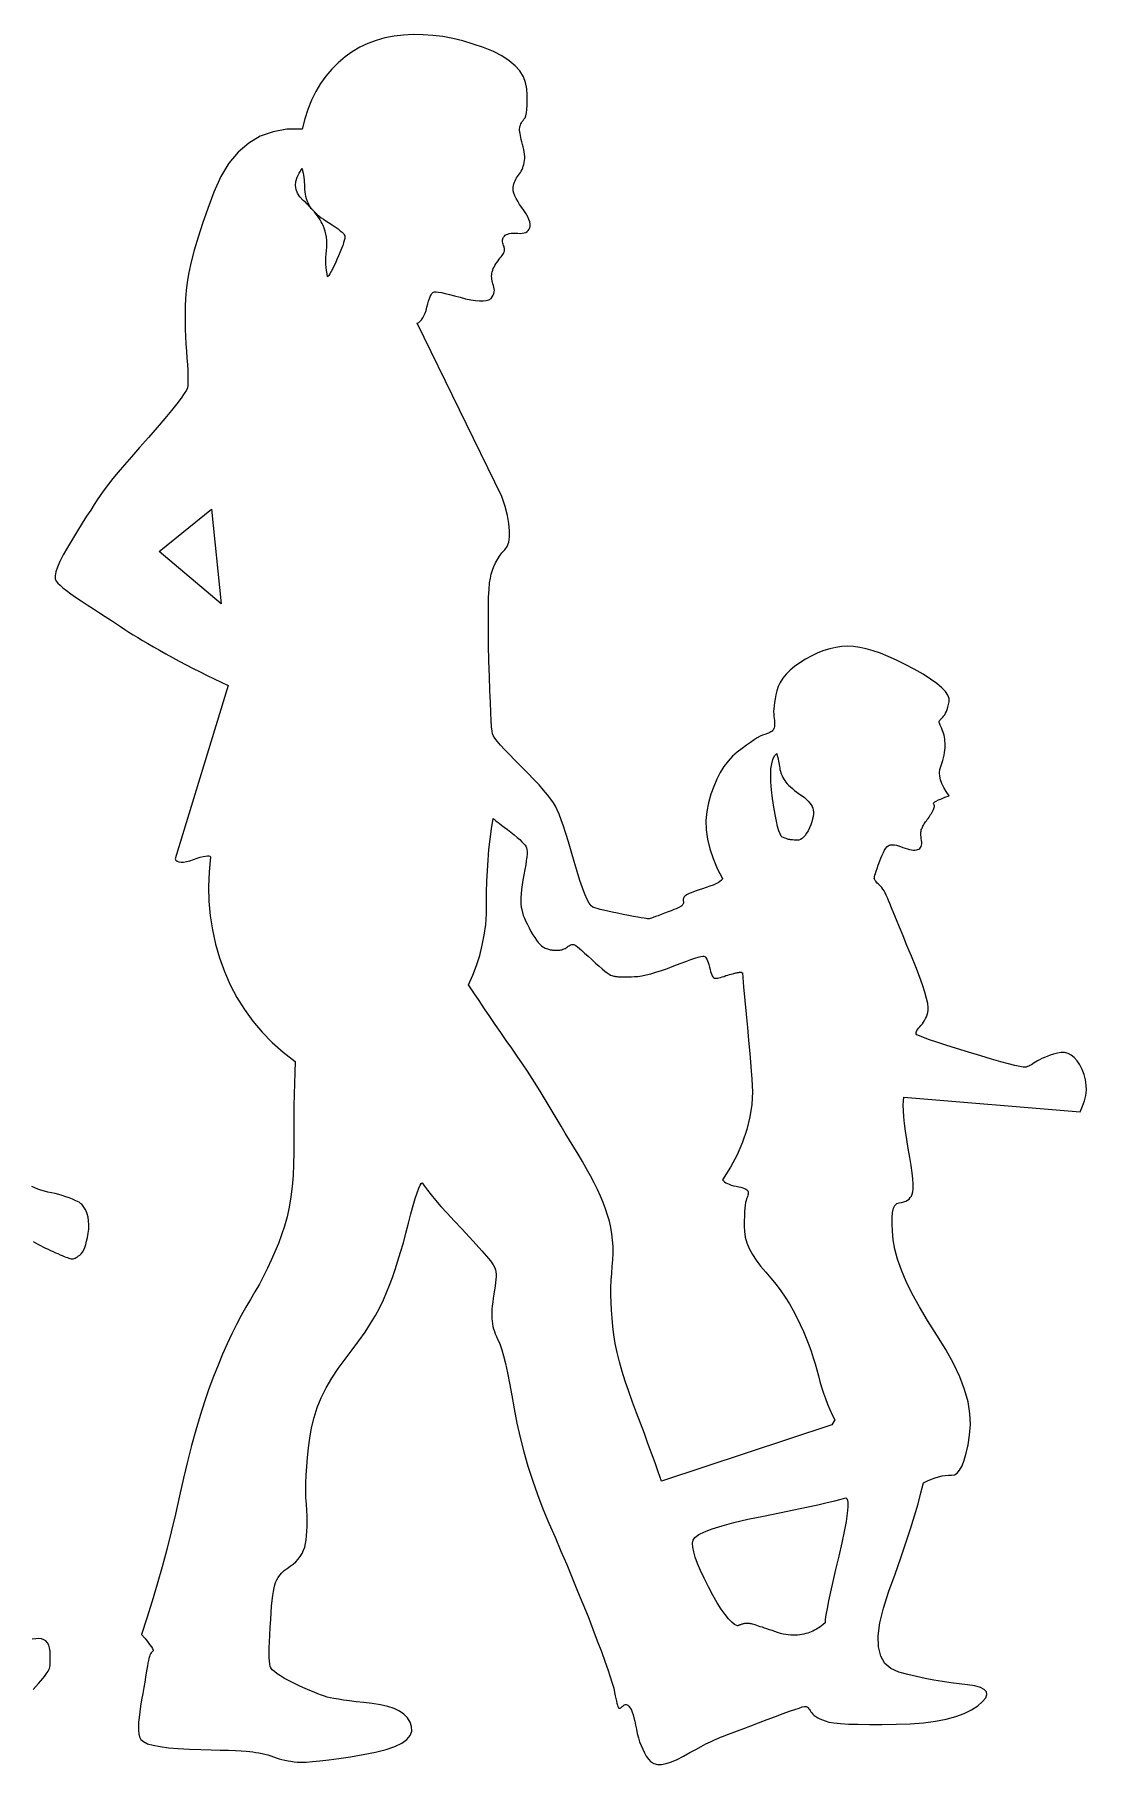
# Model space of a CAD drawing. Extents: x -1967 to 1912, y -945 to 732.
# Drawn here: x 917 to 1912, y -938 to 699 of the extents above; entities that cross this region are included whole.
import ezdxf

# ---------------------------------------------------------------- set-up
doc = ezdxf.new("R2010")
doc.units = 0
doc.header["$LTSCALE"] = 20
doc.layers.add('_____1', color=7, linetype='CONTINUOUS')

# ---------------------------------------------------------------- blocks, each defined once
blk = doc.blocks.new('____-1')
at = {"layer": '_____1', "color": 0, "flags": 128}
for points in [[(1744, -355.2), (1742.5, -346.6), (1741.3, -338.7), (1740.4, -331.5), (1739.7, -325.1), (1739.3, -319.3), (1739.2, -314.3), (1739.3, -310), (1739.8, -306.4), (1739.8, -306.4), (1906.5, -320.4), (1908.9, -315.2), (1910.7, -310.1), (1911.9, -305.1), (1912.5, -300), (1912.4, -295.1), (1911.7, -290.1), (1910.4, -285.2), (1908.5, -280.4), (1906.2, -275.9), (1903.7, -272.1), (1901, -269.1), (1898.1, -266.8), (1895.1, -265.3), (1891.9, -264.4), (1888.6, -264.3), (1885, -265), (1881.5, -265.9), (1878.3, -266.9), (1875.3, -268), (1872.7, -269), (1870.2, -270), (1868.1, -271.1), (1866.2, -272.1), (1864.6, -273.2), (1863.2, -274.2), (1861.8, -275.1), (1860.4, -275.9), (1859.1, -276.6), (1857.9, -277.1), (1856.7, -277.6), (1855.5, -278), (1854.4, -278.2), (1852.7, -278.1), (1849.5, -277.6), (1844.9, -276.6), (1838.9, -275), (1831.6, -273), (1822.8, -270.5), (1812.6, -267.5), (1801, -264), (1789.5, -260.5), (1779.5, -257.3), (1771, -254.6), (1764, -252.2), (1758.5, -250.2), (1754.6, -248.6), (1752.2, -247.4), (1751.3, -246.6), (1751.3, -246), (1751.4, -245.2), (1751.7, -244.4), (1752.2, -243.4), (1752.9, -242.3), (1753.8, -241.2), (1754.8, -239.9), (1756, -238.6), (1757.3, -237.1), (1758.4, -235.6), (1759.4, -234), (1760.3, -232.2), (1761.1, -230.4), (1761.8, -228.5), (1762.4, -226.5), (1762.8, -224.3), (1762.9, -221.7), (1762.4, -217.9), (1761.3, -213.1), (1759.6, -207.2), (1757.4, -200.3), (1754.5, -192.3), (1751, -183.3), (1746.9, -173.2), (1742.7, -163.1), (1739, -153.9), (1735.6, -145.8), (1732.7, -138.7), (1730.2, -132.6), (1728.2, -127.5), (1726.5, -123.4), (1725.3, -120.3), (1724.2, -117.8), (1723.2, -115.5), (1722.1, -113.3), (1721.1, -111.4), (1720, -109.7), (1718.9, -108.2), (1717.8, -106.9), (1716.6, -105.8), (1715.6, -104.8), (1714.6, -103.9), (1713.8, -103), (1713.2, -102.2), (1712.6, -101.5), (1712.2, -100.9), (1712, -100.3), (1711.8, -99.8), (1711.9, -99.1), (1712, -98), (1712.4, -96.6), (1712.9, -94.8), (1713.6, -92.6), (1714.5, -90), (1715.5, -87.1), (1716.7, -83.7), (1718, -80.4), (1719.2, -77.5), (1720.4, -74.9), (1721.6, -72.8), (1722.7, -71), (1723.8, -69.7), (1724.8, -68.7), (1725.8, -68.1), (1726.8, -67.8), (1728, -67.7), (1729.4, -67.7), (1731, -67.9), (1732.7, -68.2), (1734.6, -68.7), (1736.6, -69.3), (1738.9, -70.2), (1741.1, -71), (1743.2, -71.6), (1745.1, -72.1), (1747, -72.5), (1748.6, -72.7), (1750.2, -72.7), (1751.6, -72.6), (1752.8, -72.3), (1753.9, -71.8), (1754.9, -71.2), (1755.6, -70.4), (1756.1, -69.4), (1756.5, -68.2), (1756.7, -66.8), (1756.7, -65.3), (1756.5, -63.6), (1756.2, -61.8), (1756.1, -60.1), (1756, -58.6), (1755.9, -57.2), (1756, -55.9), (1756.1, -54.7), (1756.3, -53.7), (1756.6, -52.7), (1757, -51.9), (1757.4, -50.9), (1757.9, -50), (1758.4, -49), (1759, -48), (1759.7, -47), (1760.4, -46), (1761.2, -44.9), (1762, -43.8), (1762.8, -42.7), (1763.6, -41.6), (1764.4, -40.4), (1765.1, -39.2), (1765.8, -38), (1766.5, -36.8), (1767.2, -35.6), (1767.8, -34.4), (1768.2, -33.3), (1768.5, -32.4), (1768.7, -31.5), (1768.7, -30.7), (1768.6, -30), (1768.3, -29.5), (1767.8, -29), (1767.6, -28.5), (1768, -27.9), (1769, -27.2), (1770.5, -26.3), (1772.7, -25.2), (1775.4, -24.1), (1778.7, -22.8), (1782.6, -21.3), (1782.6, -21.3), (1779.8, -17.3), (1777.6, -13.4), (1775.8, -9.7), (1774.6, -6.1), (1773.9, -2.7), (1773.6, 0.5), (1773.9, 3.6), (1774.7, 6.5), (1775.7, 9.3), (1776.6, 12), (1777.3, 14.6), (1777.9, 17.1), (1778.3, 19.5), (1778.6, 21.9), (1778.8, 24.1), (1778.9, 26.2), (1778.9, 28.3), (1778.7, 30.3), (1778.5, 32.3), (1778.2, 34.2), (1777.8, 36), (1777.3, 37.8), (1776.7, 39.5), (1776, 41.2), (1775.3, 42.8), (1774.7, 44.2), (1774.2, 45.4), (1773.8, 46.4), (1773.5, 47.3), (1773.3, 48), (1773.2, 48.5), (1773.2, 48.9), (1773.3, 49.2), (1773.5, 49.5), (1773.8, 50), (1774.2, 50.5), (1774.7, 51.1), (1775.3, 51.7), (1776, 52.4), (1776.8, 53.2), (1777.7, 54.2), (1778.5, 55.4), (1779.3, 56.8), (1780, 58.5), (1780.7, 60.4), (1781.4, 62.6), (1782.1, 65), (1782.7, 67.7), (1782.7, 70.6), (1781.5, 73.8), (1779.2, 77.2), (1775.7, 80.9), (1771, 84.9), (1765.1, 89.1), (1758, 93.6), (1749.7, 98.4), (1741.1, 103), (1732.9, 107.1), (1725.1, 110.6), (1717.7, 113.5), (1710.7, 115.9), (1704.1, 117.8), (1698, 119.1), (1692.2, 119.8), (1686.7, 120.1), (1681.1, 119.8), (1675.5, 119), (1669.8, 117.8), (1664.1, 116.1), (1658.4, 113.9), (1652.6, 111.2), (1646.8, 108), (1641.3, 104.6), (1636.4, 101), (1632.1, 97.4), (1628.4, 93.7), (1625.3, 89.9), (1622.8, 86), (1620.9, 82.1), (1619.6, 78.1), (1618.7, 74.1), (1618, 70.5), (1617.4, 67), (1617, 63.8), (1616.7, 60.9), (1616.6, 58.3), (1616.7, 55.8), (1616.9, 53.7), (1617.1, 51.7), (1617.3, 49.9), (1617.4, 48.2), (1617.5, 46.7), (1617.4, 45.4), (1617.3, 44.2), (1617.1, 43.1), (1616.9, 42.2), (1616.5, 41.4), (1615.9, 40.7), (1615.1, 39.9), (1614.1, 39.2), (1612.9, 38.6), (1611.6, 37.9), (1610, 37.4), (1608.3, 36.8), (1606.2, 36.1), (1603.9, 35), (1601.1, 33.4), (1598.1, 31.5), (1594.6, 29.2), (1590.8, 26.5), (1586.7, 23.4), (1582.2, 19.9), (1577.7, 16), (1573.5, 11.4), (1569.6, 6.3), (1566, 0.6), (1562.8, -5.7), (1559.9, -12.5), (1557.3, -19.9), (1555, -27.9), (1553.3, -36.3), (1552.6, -44.8), (1552.9, -53.5), (1554.1, -62.4), (1556.2, -71.4), (1559.3, -80.6), (1563.3, -90), (1568.3, -99.6), (1568.3, -99.6), (1567.9, -100.6), (1567.1, -101.6), (1565.8, -102.6), (1564, -103.7), (1561.9, -104.7), (1559.3, -105.9), (1556.3, -107), (1552.8, -108.2), (1549.3, -109.3), (1546.1, -110.4), (1543.3, -111.4), (1540.8, -112.3), (1538.6, -113.2), (1536.8, -113.9), (1535.4, -114.6), (1534.3, -115.2), (1533.4, -115.8), (1532.6, -116.4), (1532, -117), (1531.6, -117.7), (1531.2, -118.4), (1531.1, -119.1), (1531, -119.9), (1531.1, -120.6), (1531.2, -121.4), (1531.3, -122.2), (1531.2, -122.8), (1531.1, -123.5), (1530.8, -124.1), (1530.5, -124.6), (1530.1, -125.1), (1529.6, -125.6), (1528.8, -126.1), (1527.7, -126.7), (1526.3, -127.4), (1524.4, -128.2), (1522.2, -129.1), (1519.7, -130.1), (1516.8, -131.3), (1513.5, -132.5), (1510.2, -133.7), (1507.3, -134.8), (1504.8, -135.7), (1502.7, -136.4), (1501, -137), (1499.7, -137.4), (1498.7, -137.7), (1498.1, -137.8), (1497.4, -137.8), (1496.1, -137.6), (1494, -137.3), (1491.4, -136.8), (1488.1, -136.2), (1484.1, -135.5), (1479.4, -134.6), (1474.2, -133.6), (1468.8, -132.5), (1464, -131.5), (1459.6, -130.5), (1455.8, -129.6), (1452.5, -128.8), (1449.7, -128), (1447.4, -127.3), (1445.6, -126.6), (1443.9, -125.4), (1442.2, -123), (1440.2, -119.4), (1438.1, -114.6), (1435.8, -108.6), (1433.4, -101.4), (1430.7, -93), (1428, -83.5), (1425.2, -73.8), (1422.6, -65), (1420.1, -57.1), (1417.8, -50.1), (1415.7, -44), (1413.7, -38.8), (1411.9, -34.5), (1410.2, -31.1), (1408.3, -28), (1405.8, -24.4), (1402.7, -20.4), (1399, -16), (1394.7, -11.1), (1389.7, -5.8), (1384.2, -0.1), (1378, 6.1), (1371.9, 12.2), (1366.6, 17.6), (1362, 22.5), (1358.2, 26.7), (1355.1, 30.3), (1352.8, 33.3), (1351.3, 35.7), (1350.5, 37.4), (1350.2, 39.8), (1349.8, 43.9), (1349.4, 49.8), (1349, 57.5), (1348.6, 67), (1348.2, 78.3), (1347.7, 91.4), (1347.3, 106.3), (1347, 121.3), (1346.8, 134.8), (1346.7, 146.9), (1346.8, 157.4), (1347, 166.5), (1347.4, 174), (1347.9, 180.1), (1348.6, 184.7), (1349.5, 188.5), (1350.6, 192.2), (1351.9, 195.7), (1353.5, 199.1), (1355.3, 202.3), (1357.4, 205.4), (1359.6, 208.4), (1362.2, 211.3), (1364.4, 214.5), (1366, 218.7), (1366.7, 223.7), (1366.8, 229.5), (1366.1, 236.3), (1364.7, 244), (1362.5, 252.5), (1359.6, 261.9), (1359.6, 261.9), (1279.5, 425.9), (1280.9, 426.6), (1282.3, 427.7), (1283.5, 429.1), (1284.7, 430.8), (1285.8, 432.9), (1286.8, 435.3), (1287.8, 438), (1288.6, 441.1), (1289.4, 444.2), (1290.2, 446.8), (1291, 449.2), (1291.8, 451.1), (1292.5, 452.7), (1293.3, 454), (1294.1, 454.8), (1294.8, 455.3), (1295.8, 455.5), (1297.5, 455.5), (1299.7, 455.3), (1302.5, 454.8), (1306, 454), (1310, 453.1), (1314.7, 451.8), (1319.9, 450.4), (1325.2, 449), (1330.1, 448), (1334.4, 447.3), (1338.4, 447), (1341.8, 447), (1344.8, 447.4), (1347.3, 448.1), (1349.4, 449.2), (1349.4, 449.2), (1350.4, 450.7), (1351.2, 452.3), (1351.8, 453.9), (1352.2, 455.4), (1352.4, 456.9), (1352.3, 458.5), (1352, 460), (1351.5, 461.5), (1351, 463), (1350.6, 464.5), (1350.2, 466), (1350, 467.5), (1349.9, 468.9), (1349.8, 470.4), (1349.9, 471.8), (1350.1, 473.2), (1350.4, 474.6), (1350.9, 476.1), (1351.4, 477.5), (1352.1, 478.9), (1352.8, 480.4), (1353.7, 481.9), (1354.7, 483.3), (1355.9, 484.8), (1357, 486.3), (1358, 487.6), (1358.9, 488.8), (1359.7, 490), (1360.4, 491), (1360.9, 491.9), (1361.4, 492.7), (1361.7, 493.4), (1361.9, 494.1), (1362, 494.9), (1362.1, 495.7), (1362, 496.5), (1361.8, 497.5), (1361.6, 498.4), (1361.2, 499.4), (1360.8, 500.5), (1360.4, 501.6), (1360.1, 502.7), (1360, 503.7), (1360.1, 504.7), (1360.3, 505.6), (1360.6, 506.5), (1361.2, 507.4), (1361.9, 508.3), (1362.7, 509), (1363.8, 509.7), (1365.1, 510.2), (1366.5, 510.6), (1368.2, 510.9), (1370.1, 511), (1372.2, 511), (1374.5, 510.9), (1376.7, 510.8), (1378.8, 510.9), (1380.6, 511.3), (1382.1, 511.8), (1383.4, 512.6), (1384.5, 513.6), (1385.4, 514.8), (1386, 516.2), (1386.3, 517.8), (1386.3, 519.7), (1385.9, 521.7), (1385.1, 524), (1384, 526.5), (1382.5, 529.2), (1380.7, 532.1), (1378.5, 535.2), (1376.3, 538.3), (1374.5, 541.3), (1372.9, 544), (1371.7, 546.5), (1370.8, 548.9), (1370.3, 551), (1370.1, 552.9), (1370.2, 554.7), (1370.5, 556.3), (1370.9, 557.8), (1371.5, 559.3), (1372, 560.7), (1372.7, 562.1), (1373.5, 563.4), (1374.4, 564.7), (1375.3, 565.9), (1376.3, 567.1), (1377.2, 568.4), (1377.9, 569.8), (1378.7, 571.3), (1379.3, 572.8), (1379.8, 574.4), (1380.3, 576.1), (1380.7, 577.9), (1381, 579.8), (1381.1, 581.7), (1381.1, 583.7), (1381, 585.8), (1380.7, 588), (1380.3, 590.3), (1379.8, 592.6), (1379.1, 595), (1378.4, 597.4), (1377.9, 599.6), (1377.4, 601.7), (1377, 603.6), (1376.7, 605.3), (1376.4, 606.9), (1376.3, 608.4), (1376.3, 609.7), (1376.4, 610.9), (1376.6, 612.1), (1377, 613.2), (1377.4, 614.4), (1378, 615.5), (1378.7, 616.6), (1379.5, 617.7), (1380.4, 618.8), (1381.4, 620.2), (1382.1, 622.2), (1382.7, 624.9), (1383.1, 628.2), (1383.3, 632.1), (1383.4, 636.6), (1383.3, 641.8), (1383, 647.5), (1382, 653.5), (1379.9, 659.1), (1376.6, 664.5), (1372.1, 669.5), (1366.4, 674.2), (1359.5, 678.7), (1351.5, 682.8), (1342.2, 686.6), (1332.4, 690), (1322.7, 692.9), (1313.1, 695.2), (1303.6, 697), (1294.2, 698.2), (1284.9, 698.8), (1275.6, 698.9), (1266.4, 698.5), (1257.5, 697.5), (1248.9, 695.8), (1240.7, 693.5), (1232.8, 690.5), (1225.2, 687), (1218, 682.7), (1211.2, 677.9), (1204.7, 672.3), (1198.6, 666.3), (1193.1, 659.7), (1188, 652.6), (1183.5, 645), (1179.5, 636.8), (1176, 628.2), (1173, 619.1), (1170.5, 609.4), (1170.5, 609.4), (1156.2, 609.3), (1143, 607), (1131, 602.7), (1120, 596.3), (1110.1, 587.8), (1101.3, 577.2), (1093.7, 564.6), (1087.1, 549.8), (1081.4, 534.5), (1076.4, 520.3), (1072.1, 507.1), (1068.5, 495), (1065.5, 483.9), (1063.3, 473.8), (1061.7, 464.8), (1060.8, 456.8), (1060.3, 449.3), (1060, 442), (1059.8, 434.7), (1059.8, 427.5), (1059.9, 420.3), (1060.1, 413.2), (1060.5, 406.2), (1061, 399.3), (1061.6, 392.7), (1062, 386.7), (1062.3, 381.5), (1062.5, 376.8), (1062.5, 372.8), (1062.5, 369.5), (1062.3, 366.8), (1062, 364.8), (1061.1, 362.5), (1059.1, 359.3), (1056.1, 355), (1052, 349.6), (1046.9, 343.2), (1040.7, 335.8), (1033.4, 327.3), (1025.1, 317.8), (1016.7, 308.2), (1009.1, 299.5), (1002.4, 291.7), (996.5, 284.8), (991.5, 278.8), (987.4, 273.6), (984.1, 269.4), (981.6, 266), (979.4, 262.8), (976.8, 258.8), (973.9, 254.3), (970.5, 249), (966.7, 243.1), (962.6, 236.6), (958.1, 229.3), (953.2, 221.5), (948.5, 213.7), (944.6, 206.7), (941.4, 200.5), (939.1, 195.1), (937.6, 190.6), (936.9, 186.9), (936.9, 183.9), (937.8, 181.8), (939.3, 180), (941.5, 177.9), (944.3, 175.5), (947.7, 172.8), (951.6, 169.9), (956.2, 166.6), (961.4, 163.1), (967.2, 159.3), (973.2, 155.5), (978.9, 151.8), (984.2, 148.3), (989.3, 145), (994.1, 141.9), (998.6, 138.9), (1002.8, 136.1), (1006.7, 133.6), (1010.7, 131), (1015, 128.3), (1019.6, 125.5), (1024.6, 122.6), (1029.9, 119.5), (1035.5, 116.3), (1041.5, 112.9), (1047.8, 109.4), (1054.3, 105.9), (1060.8, 102.5), (1067.4, 99.1), (1074, 95.8), (1080.6, 92.5), (1087.2, 89.3), (1093.9, 86.1), (1100.6, 83), (1100.6, 83), (1050.3, -81), (1051.2, -82.3), (1052.4, -83.3), (1054, -83.9), (1056, -84.2), (1058.4, -84.1), (1061.1, -83.6), (1064.2, -82.8), (1067.7, -81.7), (1071.1, -80.5), (1074.2, -79.5), (1076.8, -78.8), (1079, -78.4), (1080.9, -78.2), (1082.3, -78.2), (1083.3, -78.5), (1083.9, -79.1), (1083.9, -79.1), (1082.5, -93.3), (1082, -107.4), (1082.4, -121.2), (1083.6, -134.9), (1085.7, -148.3), (1088.6, -161.6), (1092.4, -174.7), (1097, -187.6), (1102.5, -200.1), (1108.8, -212.1), (1115.9, -223.6), (1123.9, -234.5), (1132.7, -244.9), (1142.3, -254.7), (1152.7, -264.1), (1164, -272.9), (1164, -272.9), (1163.6, -283.1), (1163.3, -293.4), (1163, -303.9), (1162.8, -314.6), (1162.7, -325.4), (1162.6, -336.4), (1162.6, -347.5), (1162.6, -358.8), (1162.5, -370), (1162, -380.7), (1161.2, -391.1), (1159.9, -401), (1158.3, -410.6), (1156.3, -419.7), (1153.9, -428.5), (1151.1, -436.8), (1148.1, -444.9), (1144.8, -452.8), (1141.4, -460.7), (1137.8, -468.4), (1134, -475.9), (1130.1, -483.4), (1125.9, -490.7), (1121.6, -497.9), (1117.2, -505.3), (1112.8, -513.2), (1108.4, -521.6), (1104, -530.5), (1099.7, -539.9), (1095.3, -549.7), (1091, -560.1), (1086.7, -571), (1082.4, -582.5), (1078.2, -594.7), (1074.1, -607.7), (1070, -621.5), (1066, -636), (1062.1, -651.2), (1058.2, -667.2), (1054.5, -683.9), (1050.6, -701), (1046.6, -717.8), (1042.4, -734.5), (1038, -751), (1033.4, -767.3), (1028.7, -783.4), (1023.7, -799.4), (1018.6, -815.1), (1018.6, -815.1), (1021.7, -818.6), (1024.3, -821.7), (1026.3, -824.4), (1027.9, -826.6), (1028.9, -828.4), (1029.5, -829.7), (1029.5, -830.6), (1029.1, -831.2), (1028.4, -831.6), (1027.7, -832.3), (1027.1, -833.2), (1026.5, -834.4), (1026, -835.9), (1025.5, -837.7), (1025.1, -839.7), (1024.7, -842), (1024.3, -844.7), (1023.7, -847.8), (1023.1, -851.4), (1022.4, -855.5), (1021.6, -860.1), (1020.7, -865.2), (1019.8, -870.7), (1018.7, -876.7), (1017.7, -882.7), (1016.9, -888.3), (1016.3, -893.4), (1015.9, -898), (1015.8, -902.2), (1015.8, -905.9), (1016.1, -909.1), (1016.6, -911.9), (1017.8, -914.3), (1020.4, -916.4), (1024.3, -918.3), (1029.6, -919.8), (1036.2, -921.1), (1044.1, -922.2), (1053.4, -922.9), (1064, -923.4), (1074.7, -923.7), (1084.5, -924), (1093.1, -924.3), (1100.8, -924.6), (1107.4, -924.9), (1113, -925.2), (1117.5, -925.5), (1121, -925.7), (1124, -926), (1126.9, -926.5), (1129.7, -926.9), (1132.6, -927.5), (1135.4, -928.2), (1138.1, -928.9), (1140.8, -929.8), (1143.4, -930.7), (1146.1, -931.7), (1148.8, -932.5), (1151.5, -933.3), (1154.3, -933.9), (1157.2, -934.5), (1160, -935), (1163, -935.4), (1165.9, -935.8), (1169.5, -935.9), (1174.3, -935.8), (1180.3, -935.3), (1187.4, -934.6), (1195.8, -933.5), (1205.4, -932.2), (1216.2, -930.6), (1228.2, -928.7), (1239.9, -926.4), (1249.9, -923.9), (1258.2, -921.1), (1264.8, -917.9), (1269.7, -914.4), (1272.9, -910.6), (1274.4, -906.5), (1274.1, -902.1), (1272.6, -897.8), (1270.2, -893.9), (1266.8, -890.5), (1262.6, -887.5), (1257.5, -885), (1251.5, -883), (1244.6, -881.4), (1236.8, -880.3), (1229, -879.5), (1221.8, -878.7), (1215.4, -877.9), (1209.8, -877.1), (1204.8, -876.3), (1200.6, -875.6), (1197.1, -874.9), (1194.3, -874.2), (1191.8, -873.5), (1188.8, -872.4), (1185.5, -871.2), (1181.8, -869.7), (1177.7, -868), (1173.3, -866), (1168.5, -863.8), (1163.3, -861.3), (1158.3, -858.8), (1153.9, -856.5), (1150.1, -854.2), (1146.9, -852.1), (1144.3, -850.1), (1142.3, -848.3), (1141, -846.5), (1140.3, -844.9), (1139.9, -843), (1139.6, -840.3), (1139.5, -836.9), (1139.4, -832.6), (1139.5, -827.7), (1139.7, -822), (1139.9, -815.5), (1140.3, -808.2), (1140.8, -800.9), (1141.2, -794.3), (1141.7, -788.3), (1142.2, -782.9), (1142.8, -778.2), (1143.4, -774.2), (1144, -770.8), (1144.6, -768.1), (1145.4, -765.7), (1146.5, -763.3), (1147.8, -761), (1149.5, -758.8), (1151.5, -756.6), (1153.7, -754.5), (1156.3, -752.4), (1159.1, -750.4), (1162, -748.4), (1164.5, -746.1), (1166.8, -743.7), (1168.8, -741.1), (1170.5, -738.3), (1171.9, -735.3), (1173, -732.2), (1173.8, -728.9), (1174.3, -725.3), (1174.8, -721.5), (1175.1, -717.3), (1175.3, -712.8), (1175.3, -708), (1175.2, -702.9), (1174.9, -697.4), (1174.6, -691.6), (1174.2, -685.5), (1174.1, -678.9), (1174.2, -671.7), (1174.4, -664.2), (1175, -656.1), (1175.7, -647.6), (1176.6, -638.5), (1177.8, -629.1), (1179.4, -619.4), (1181.8, -609.8), (1184.9, -600.3), (1188.7, -590.9), (1193.2, -581.7), (1198.5, -572.5), (1204.5, -563.4), (1211.2, -554.4), (1218, -545.6), (1224.3, -537.1), (1230.1, -528.8), (1235.2, -520.8), (1239.9, -513.1), (1244, -505.6), (1247.5, -498.4), (1250.5, -491.5), (1253.3, -484.5), (1255.9, -477.2), (1258.6, -469.5), (1261.2, -461.5), (1263.7, -453.1), (1266.3, -444.3), (1268.7, -435.3), (1271.2, -425.8), (1273.5, -416.8), (1275.7, -409), (1277.6, -402.4), (1279.3, -397), (1280.8, -392.8), (1282.1, -389.8), (1283.3, -388.1), (1284.2, -387.5), (1284.2, -387.5), (1286.2, -390.7), (1289, -394.5), (1292.5, -399), (1296.8, -404.1), (1301.9, -409.9), (1307.7, -416.4), (1314.3, -423.5), (1321.6, -431.2), (1328.8, -438.9), (1335.2, -445.8), (1340.6, -451.8), (1345, -457.1), (1348.6, -461.5), (1351.2, -465.2), (1352.9, -468), (1353.6, -470), (1353.9, -471.8), (1354, -473.9), (1354, -476.3), (1353.8, -479), (1353.6, -482), (1353.2, -485.3), (1352.6, -488.9), (1352, -492.8), (1351.3, -496.7), (1350.8, -500.4), (1350.4, -504), (1350.1, -507.3), (1350, -510.4), (1350, -513.3), (1350.1, -516), (1350.3, -518.5), (1350.6, -521), (1351.1, -523.4), (1351.7, -525.8), (1352.4, -528.2), (1353.3, -530.6), (1354.3, -533), (1355.4, -535.4), (1356.6, -537.8), (1358, -541), (1359.5, -545.5), (1361.1, -551.3), (1362.9, -558.6), (1364.8, -567.3), (1366.8, -577.3), (1368.9, -588.8), (1371.2, -601.6), (1373.8, -615.1), (1376.8, -628.6), (1380.2, -642.1), (1384.1, -655.6), (1388.4, -669.1), (1393.2, -682.6), (1398.4, -696.1), (1404, -709.5), (1409.8, -722.9), (1415.4, -736), (1420.9, -748.9), (1426.1, -761.5), (1431.2, -773.9), (1436.2, -786.1), (1441, -798.1), (1445.6, -809.8), (1449.8, -820.9), (1453.6, -831), (1456.9, -840.1), (1459.8, -848.1), (1462.1, -855), (1463.9, -861), (1465.3, -865.9), (1466.2, -869.8), (1466.8, -872.9), (1467.4, -875.7), (1467.9, -878.1), (1468.4, -880.1), (1468.8, -881.8), (1469.2, -883), (1469.6, -883.9), (1469.9, -884.4), (1470.2, -884.7), (1470.6, -884.8), (1471.1, -884.7), (1471.5, -884.6), (1472.1, -884.3), (1472.7, -883.8), (1473.4, -883.2), (1474.1, -882.5), (1474.9, -881.9), (1475.6, -881.4), (1476.4, -881.2), (1477.2, -881.3), (1478, -881.5), (1478.8, -882), (1479.6, -882.7), (1480.4, -883.7), (1481.3, -884.9), (1482.1, -886.6), (1482.9, -888.6), (1483.7, -891), (1484.5, -893.9), (1485.3, -897.1), (1486, -900.7), (1486.8, -904.7), (1487.6, -908.8), (1488.7, -912.8), (1489.8, -916.5), (1491.2, -920.1), (1492.7, -923.6), (1494.3, -926.9), (1496.1, -930), (1498.1, -932.9), (1500.4, -935.4), (1503.3, -937), (1506.7, -937.9), (1510.6, -937.9), (1515, -937.2), (1519.9, -935.6), (1525.4, -933.3), (1531.4, -930.2), (1537.4, -926.8), (1542.9, -923.7), (1548, -921), (1552.6, -918.6), (1556.8, -916.5), (1560.5, -914.7), (1563.7, -913.3), (1566.4, -912.2), (1569.3, -911.1), (1572.9, -909.7), (1577.3, -908), (1582.4, -906.1), (1588.3, -903.9), (1594.9, -901.3), (1602.3, -898.5), (1610.5, -895.5), (1618.5, -892.5), (1625.5, -889.9), (1631.5, -887.7), (1636.5, -885.9), (1640.6, -884.6), (1643.6, -883.6), (1645.7, -883.1), (1646.8, -883), (1647.4, -883.2), (1648, -883.5), (1648.6, -883.9), (1649.2, -884.5), (1649.8, -885.2), (1650.5, -886), (1651.1, -887), (1651.8, -888.1), (1652.6, -889.2), (1653.6, -890.4), (1654.9, -891.5), (1656.5, -892.6), (1658.3, -893.7), (1660.4, -894.7), (1662.8, -895.8), (1665.4, -896.8), (1668.8, -897.8), (1673.7, -898.6), (1679.9, -899.2), (1687.6, -899.7), (1696.7, -900), (1707.2, -900.1), (1719.1, -900.1), (1732.4, -899.9), (1745.9, -899.5), (1758.3, -898.5), (1769.6, -897), (1779.8, -895.1), (1788.9, -892.6), (1797, -889.7), (1803.9, -886.3), (1809.8, -882.4), (1814.3, -878.5), (1817.2, -874.9), (1818.4, -871.9), (1818, -869.2), (1815.9, -866.9), (1812.2, -865.1), (1806.9, -863.7), (1799.9, -862.7), (1792.1, -861.8), (1784.2, -860.8), (1776.2, -859.5), (1768.1, -858.1), (1760, -856.5), (1751.7, -854.7), (1743.4, -852.7), (1735.1, -850.5), (1727.6, -847.3), (1721.9, -842.3), (1718, -835.5), (1715.9, -826.8), (1715.6, -816.4), (1717.2, -804.1), (1720.5, -790), (1725.7, -774.1), (1731.5, -757.8), (1736.8, -742.5), (1741.6, -728.2), (1746, -714.9), (1749.8, -702.6), (1753.2, -691.2), (1756, -680.9), (1758.4, -671.6), (1758.4, -671.6), (1762.1, -669.7), (1765.8, -668.1), (1769.3, -666.7), (1772.6, -665.7), (1775.9, -664.9), (1779, -664.4), (1782, -664.2), (1784.9, -664.3), (1787.6, -664), (1790.1, -662.3), (1792.5, -659.5), (1794.8, -655.4), (1796.8, -650), (1798.7, -643.4), (1800.5, -635.5), (1802, -626.4), (1802.9, -616.4), (1802.3, -605.9), (1800.5, -594.8), (1797.2, -583.3), (1792.7, -571.1), (1786.8, -558.5), (1779.5, -545.3), (1770.9, -531.6), (1762.2, -518), (1754.5, -505), (1747.8, -492.7), (1742.1, -481.1), (1737.5, -470.2), (1733.9, -459.9), (1731.3, -450.4), (1729.8, -441.5), (1729, -433.4), (1728.6, -426.4), (1728.7, -420.5), (1729.1, -415.6), (1730, -411.7), (1731.4, -408.9), (1733.1, -407.2), (1735.3, -406.4), (1737.6, -406.1), (1739.7, -405.6), (1741.6, -404.9), (1743.2, -404), (1744.7, -402.9), (1745.9, -401.6), (1746.9, -400.1), (1747.7, -398.3), (1748.2, -396), (1748.5, -392.9), (1748.5, -388.8), (1748.2, -383.9), (1747.6, -378), (1746.7, -371.3), (1745.5, -363.7), (1744, -355.2), (1744, -355.2)], [(1210.9, 508.5), (1211, 507.4), (1210.8, 506), (1210.4, 504.2), (1209.8, 502), (1209, 499.5), (1207.9, 496.6), (1206.6, 493.3), (1205.1, 489.7), (1203.5, 486.1), (1202, 482.7), (1200.5, 479.7), (1199.2, 477.1), (1197.9, 474.7), (1196.8, 472.7), (1195.7, 471), (1194.7, 469.7), (1194.7, 469.7), (1194.7, 469.7), (1194.7, 469.7), (1194.1, 472.6), (1193.7, 475.6), (1193.3, 478.6), (1193.1, 481.7), (1193.1, 484.8), (1193.1, 488), (1193.3, 491.2), (1193.6, 494.5), (1193.9, 497.8), (1194, 501), (1193.9, 504.1), (1193.6, 507.1), (1193.1, 510), (1192.4, 512.9), (1191.5, 515.7), (1190.4, 518.4), (1190.4, 518.4), (1189.5, 520.1), (1188.6, 521.9), (1187.5, 523.7), (1186.3, 525.5), (1185, 527.3), (1183.6, 529.2), (1182.1, 531.1), (1180.4, 533), (1180.4, 533), (1180.4, 533.1), (1180.3, 533.1), (1180.3, 533.2), (1180.2, 533.2), (1180.2, 533.3), (1180.1, 533.4), (1180.1, 533.4), (1180, 533.5), (1180, 533.5), (1179.1, 534.5), (1178.1, 535.6), (1177.1, 536.6), (1176.1, 537.7), (1175, 538.8), (1173.9, 539.9), (1172.7, 541), (1171.6, 542.1), (1171.6, 542.1), (1168.5, 545.4), (1166.3, 548.8), (1164.9, 552.4), (1164.3, 556.1), (1164.6, 559.9), (1165.7, 563.9), (1167.7, 567.9), (1170.5, 572.2), (1170.5, 572.2), (1170.5, 572.2), (1171, 570.1), (1171.5, 567.9), (1171.8, 565.8), (1172.2, 563.6), (1172.4, 561.5), (1172.6, 559.2), (1172.7, 557), (1172.8, 554.8), (1172.9, 552.5), (1173.1, 550.3), (1173.4, 548.1), (1173.8, 546), (1174.4, 543.9), (1175.1, 541.9), (1175.9, 539.9), (1176.9, 538), (1176.9, 538), (1177.2, 537.4), (1177.5, 536.9), (1177.8, 536.3), (1178.2, 535.8), (1178.6, 535.2), (1179.1, 534.6), (1179.5, 534), (1180, 533.5), (1180, 533.5), (1180.1, 533.4), (1180.1, 533.4), (1180.2, 533.3), (1180.2, 533.2), (1180.3, 533.2), (1180.3, 533.1), (1180.4, 533.1), (1180.4, 533), (1180.4, 533), (1181.8, 531.6), (1183.3, 530.2), (1184.9, 528.7), (1186.7, 527.2), (1188.7, 525.7), (1190.8, 524.2), (1193, 522.7), (1195.5, 521.1), (1195.5, 521.1), (1198.9, 518.9), (1201.9, 516.9), (1204.5, 515.1), (1206.6, 513.4), (1208.3, 511.9), (1209.6, 510.6), (1210.4, 509.4), (1210.9, 508.5), (1210.9, 508.5)], [(1094.1, 160.4), (1094.1, 160.4), (1094.1, 160.4), (1035.4, 209.7), (1084.8, 249.8), (1084.8, 249.8), (1084.8, 249.8)], [(1624.8, -60.4), (1623.7, -59.5), (1622.7, -57.5), (1621.6, -54.5), (1620.4, -50.4), (1619.3, -45.3), (1618.1, -39.2), (1616.8, -32.1), (1615.6, -24), (1614.5, -15.7), (1613.9, -8.3), (1613.8, -1.7), (1614, 4), (1614.8, 9), (1615.9, 13.1), (1617.5, 16.3), (1619.6, 18.7), (1619.6, 18.7), (1619.6, 18.7), (1619.6, 18.7), (1620, 16.9), (1620.5, 15), (1620.9, 13.2), (1621.3, 11.5), (1621.6, 9.8), (1621.9, 8.1), (1622.2, 6.5), (1622.4, 5), (1622.6, 3.4), (1623, 1.9), (1623.4, 0.4), (1624, -1.1), (1624.6, -2.6), (1625.3, -4), (1626.2, -5.5), (1627.1, -6.9), (1628.1, -8.4), (1629.4, -9.9), (1630.8, -11.4), (1632.5, -13), (1634.4, -14.6), (1636.4, -16.2), (1638.7, -17.9), (1641.2, -19.7), (1643.6, -21.4), (1645.8, -23.1), (1647.7, -24.8), (1649.4, -26.5), (1650.9, -28.2), (1652, -29.8), (1652.9, -31.5), (1653.6, -33.1), (1654, -34.8), (1654.2, -36.6), (1654.2, -38.7), (1653.9, -40.9), (1653.4, -43.3), (1652.7, -45.9), (1651.7, -48.7), (1650.5, -51.6), (1649.2, -54.4), (1647.8, -56.8), (1646.4, -58.9), (1645, -60.5), (1643.5, -61.8), (1642, -62.7), (1640.4, -63.2), (1638.8, -63.3), (1637.3, -63.3), (1635.9, -63.2), (1634.6, -63.1), (1633.5, -63), (1632.6, -62.9), (1631.8, -62.8), (1631.1, -62.7), (1630.6, -62.6), (1630.1, -62.5), (1629.6, -62.3), (1629, -62.1), (1628.3, -61.8), (1627.5, -61.6), (1626.7, -61.2), (1625.8, -60.8), (1624.8, -60.4), (1624.8, -60.4)], [(1671.7, -616.7), (1510.6, -669.8), (1510.6, -669.8), (1507.5, -661.2), (1504.4, -652.4), (1501.1, -643.4), (1497.7, -634.2), (1494.3, -624.7), (1490.7, -615.1), (1487, -605.2), (1483.2, -595.2), (1479.5, -585.2), (1476.2, -575.4), (1473.3, -566), (1470.8, -556.9), (1468.6, -548.1), (1466.8, -539.5), (1465.5, -531.3), (1464.5, -523.4), (1463.7, -515.7), (1463.2, -508.2), (1462.9, -500.8), (1462.7, -493.6), (1462.7, -486.7), (1463, -479.8), (1463.4, -473.2), (1464, -466.8), (1464.5, -460.4), (1464.8, -454.2), (1464.7, -448), (1464.3, -441.9), (1463.6, -435.8), (1462.5, -429.9), (1461.2, -424), (1459.5, -418.2), (1457.6, -412.3), (1455.3, -406.3), (1452.8, -400.2), (1449.9, -393.9), (1446.8, -387.5), (1443.4, -381), (1439.7, -374.3), (1435.7, -367.5), (1431.6, -360.6), (1427.5, -353.9), (1423.5, -347.2), (1419.5, -340.6), (1415.7, -334.1), (1411.8, -327.6), (1408.1, -321.3), (1404.4, -315.1), (1400.6, -308.8), (1396.6, -302.3), (1392.5, -295.7), (1388.1, -288.9), (1383.6, -282), (1378.9, -274.9), (1373.9, -267.7), (1368.8, -260.2), (1363.6, -252.8), (1358.5, -245.3), (1353.3, -237.8), (1348.2, -230.3), (1343.1, -222.8), (1338, -215.2), (1333, -207.7), (1328, -200.2), (1328, -200.2), (1332.1, -191.1), (1335.6, -181.8), (1338.6, -172.4), (1341, -162.8), (1342.9, -153.1), (1344.2, -143.1), (1344.9, -133.1), (1345.1, -122.8), (1345.1, -112.5), (1345.3, -102.3), (1345.8, -92.2), (1346.4, -82.2), (1347.3, -72.2), (1348.4, -62.3), (1349.7, -52.5), (1351.2, -42.8), (1351.2, -42.8), (1351.2, -42.8), (1352.2, -43.6), (1353.5, -44.6), (1355.1, -45.9), (1357, -47.4), (1359.2, -49.1), (1361.8, -51.1), (1364.7, -53.4), (1367.9, -55.8), (1371.1, -58.3), (1373.9, -60.7), (1376.4, -62.8), (1378.4, -64.8), (1380.1, -66.5), (1381.4, -68.1), (1382.4, -69.5), (1382.9, -70.7), (1383.2, -72.1), (1383.3, -74), (1383.3, -76.4), (1383, -79.3), (1382.6, -82.7), (1382.1, -86.7), (1381.3, -91.1), (1380.4, -96), (1379.4, -101.1), (1378.7, -105.7), (1378.1, -110.1), (1377.7, -114.1), (1377.5, -117.7), (1377.4, -121), (1377.5, -124), (1377.8, -126.6), (1378.3, -129.1), (1379, -131.7), (1379.8, -134.5), (1380.9, -137.3), (1382.1, -140.2), (1383.6, -143.3), (1385.2, -146.4), (1387, -149.7), (1388.9, -152.8), (1390.7, -155.6), (1392.3, -158), (1393.9, -160.1), (1395.5, -161.8), (1396.9, -163.2), (1398.2, -164.2), (1399.5, -164.9), (1400.6, -165.4), (1401.7, -165.8), (1402.7, -166.1), (1403.7, -166.5), (1404.5, -166.7), (1405.3, -167), (1406, -167.1), (1406.7, -167.2), (1407.3, -167.3), (1408, -167.4), (1408.7, -167.5), (1409.5, -167.5), (1410.4, -167.5), (1411.3, -167.5), (1412.2, -167.5), (1413.2, -167.5), (1414.3, -167.4), (1415.3, -167.2), (1416.3, -167), (1417.3, -166.6), (1418.3, -166.2), (1419.3, -165.7), (1420.3, -165.1), (1421.3, -164.5), (1422.2, -163.8), (1423.1, -163.2), (1424, -162.8), (1424.8, -162.4), (1425.6, -162.2), (1426.3, -162), (1427, -162), (1427.6, -162), (1427.6, -162), (1427.6, -162), (1428.3, -162.3), (1429.4, -163), (1430.9, -164.2), (1432.8, -165.8), (1435.1, -167.8), (1437.8, -170.2), (1441, -173.1), (1444.5, -176.4), (1448.1, -179.8), (1451.4, -182.7), (1454.3, -185.2), (1456.9, -187.3), (1459, -188.9), (1460.9, -190.2), (1462.4, -191.1), (1463.5, -191.5), (1464.5, -191.7), (1465.4, -191.9), (1466.3, -192.1), (1467.1, -192.2), (1467.9, -192.4), (1468.7, -192.5), (1469.4, -192.6), (1470.1, -192.6), (1471, -192.7), (1472.1, -192.7), (1473.5, -192.7), (1475.2, -192.7), (1477.2, -192.7), (1479.5, -192.7), (1482.1, -192.6), (1485, -192.5), (1488.2, -192.3), (1491.8, -191.8), (1495.9, -190.9), (1500.3, -189.8), (1505.2, -188.4), (1510.5, -186.7), (1516.2, -184.7), (1522.3, -182.3), (1528.3, -180), (1533.6, -178.1), (1538.2, -176.4), (1542, -175.1), (1545.2, -174.1), (1547.7, -173.5), (1549.5, -173.2), (1550.6, -173.2), (1550.6, -173.2), (1550.6, -173.2), (1551.4, -173.5), (1552.1, -174.1), (1552.8, -175), (1553.5, -176.1), (1554.1, -177.5), (1554.8, -179.2), (1555.3, -181.1), (1555.9, -183.4), (1556.4, -185.6), (1557, -187.5), (1557.5, -189.2), (1558, -190.7), (1558.5, -191.8), (1559.1, -192.7), (1559.6, -193.4), (1560.1, -193.8), (1560.7, -194), (1561.5, -194), (1562.4, -194), (1563.5, -193.9), (1564.8, -193.6), (1566.3, -193.2), (1567.9, -192.7), (1569.7, -192.2), (1571.5, -191.5), (1573.2, -191), (1574.8, -190.5), (1576.3, -190), (1577.6, -189.7), (1578.8, -189.4), (1579.8, -189.1), (1580.7, -188.9), (1581.6, -188.8), (1582.3, -188.6), (1583, -188.5), (1583.7, -188.5), (1584.2, -188.4), (1584.7, -188.4), (1585.1, -188.3), (1585.4, -188.3), (1585.7, -188.4), (1586, -188.4), (1586.2, -188.5), (1586.4, -188.5), (1586.6, -188.6), (1586.7, -188.8), (1586.9, -188.9), (1587, -189), (1587, -189), (1588.2, -202.1), (1589.4, -215.1), (1590.6, -227.9), (1591.8, -240.5), (1592.9, -253), (1594, -265.3), (1595.1, -277.5), (1596.1, -289.5), (1596.6, -301.5), (1595.9, -313.4), (1594.1, -325.3), (1591.2, -337.2), (1587.2, -349.1), (1582, -361), (1575.7, -372.8), (1568.3, -384.7), (1568.3, -384.7), (1569.1, -385.7), (1570.1, -386.6), (1571.3, -387.5), (1572.8, -388.3), (1574.5, -389), (1576.5, -389.7), (1578.7, -390.3), (1581.1, -390.8), (1583.6, -391.3), (1585.7, -391.8), (1587.5, -392.4), (1589.1, -392.9), (1590.3, -393.5), (1591.3, -394.1), (1592, -394.7), (1592.3, -395.3), (1592.5, -396), (1592.6, -396.7), (1592.6, -397.5), (1592.5, -398.4), (1592.3, -399.4), (1592, -400.4), (1591.6, -401.6), (1591, -402.8), (1590.5, -404.2), (1590.1, -406.2), (1589.7, -408.7), (1589.3, -411.7), (1589.1, -415.1), (1588.9, -419.1), (1588.7, -423.6), (1588.6, -428.5), (1588.9, -433.7), (1589.8, -439), (1591.4, -444.4), (1593.6, -449.8), (1596.5, -455.3), (1600, -460.9), (1604.2, -466.5), (1609.1, -472.1), (1614.1, -477.9), (1618.9, -483.8), (1623.4, -489.8), (1627.6, -495.9), (1631.6, -502.2), (1635.2, -508.5), (1638.6, -515), (1641.8, -521.6), (1644.7, -528.2), (1647.3, -534.6), (1649.8, -540.9), (1652.1, -547), (1654.1, -553.1), (1656, -558.9), (1657.6, -564.7), (1659, -570.2), (1660.4, -575.7), (1662, -581.1), (1663.7, -586.5), (1665.6, -591.7), (1667.6, -596.9), (1669.7, -602), (1672.1, -607.1), (1674.5, -612), (1674.5, -612), (1671.7, -616.7)], [(1684.8, -685.6), (1686.1, -686.9), (1686.7, -689.8), (1686.8, -694.3), (1686.3, -700.4), (1685.1, -708.1), (1683.4, -717.4), (1681.1, -728.3), (1678.2, -740.8), (1675.1, -753.5), (1672.5, -764.7), (1670.3, -774.6), (1668.5, -783.2), (1667.1, -790.4), (1666.1, -796.3), (1665.4, -800.8), (1665.2, -803.9), (1665.2, -803.9), (1663.6, -805.4), (1661.9, -806.7), (1660.3, -807.9), (1658.7, -809.1), (1657.1, -810.1), (1655.4, -811), (1653.8, -811.8), (1652.2, -812.5), (1650.6, -813.2), (1648.8, -813.7), (1647.1, -814.2), (1645.2, -814.6), (1643.3, -815), (1641.3, -815.3), (1639.3, -815.5), (1637.2, -815.7), (1635, -815.7), (1632.8, -815.6), (1630.4, -815.4), (1628, -815.1), (1625.6, -814.6), (1623, -813.9), (1620.4, -813.2), (1617.7, -812.3), (1615.1, -811.3), (1612.6, -810.5), (1610.2, -809.7), (1608, -808.9), (1606, -808.2), (1604, -807.6), (1602.3, -807), (1600.6, -806.5), (1599.1, -806), (1597.8, -805.6), (1596.6, -805.3), (1595.7, -805), (1594.8, -804.8), (1594.1, -804.6), (1593.6, -804.5), (1593.3, -804.5), (1593, -804.5), (1592.7, -804.5), (1592.3, -804.5), (1592, -804.5), (1591.5, -804.5), (1591.1, -804.5), (1590.6, -804.6), (1590.1, -804.6), (1589.5, -804.6), (1589, -804.7), (1588.4, -804.8), (1587.8, -805), (1587.2, -805.1), (1586.6, -805.3), (1586, -805.6), (1585.3, -805.8), (1584.7, -806), (1584.1, -806.3), (1583.6, -806.4), (1583.2, -806.6), (1582.9, -806.7), (1582.6, -806.7), (1582.4, -806.7), (1582.3, -806.7), (1582.3, -806.7), (1582.3, -806.7), (1579.7, -805.5), (1576.9, -803.3), (1573.9, -800.2), (1570.6, -796.1), (1567, -791), (1563.2, -784.9), (1559.2, -777.9), (1554.9, -769.9), (1550.9, -761.8), (1547.4, -754.4), (1544.6, -747.8), (1542.5, -741.9), (1541, -736.7), (1540.1, -732.3), (1539.9, -728.6), (1540.4, -725.7), (1540.4, -725.7), (1542.1, -723.1), (1545.7, -720.5), (1551.1, -717.8), (1558.5, -714.9), (1567.8, -712.1), (1579, -709.1), (1592.1, -706), (1607, -702.9), (1622.2, -699.8), (1635.8, -697), (1647.8, -694.5), (1658.3, -692.2), (1667.2, -690.2), (1674.6, -688.4), (1680.5, -686.9), (1684.8, -685.6), (1684.8, -685.6), (1684.8, -685.6)]]:
    blk.add_lwpolyline(points, close=True, dxfattribs=at)

msp = doc.modelspace()

# ---------------------------------------------------------------- linework, layer by layer
at = {"layer": '_____1', "color": 0, "linetype": 'CONTINUOUS', "flags": 128}
for points in [[(916.1, -443.2), (918.3, -444.5), (920.6, -445.7), (923, -447), (925.4, -448.2), (927.9, -449.4), (930.2, -450.5), (932.6, -451.6), (934.9, -452.7), (937.1, -453.7), (939.3, -454.6), (941.5, -455.6), (943.5, -456.4), (945.4, -457.2), (947, -457.8), (948.5, -458.4), (949.8, -458.8), (950.9, -459.1), (951.9, -459.4), (952.6, -459.5), (953.3, -459.5), (954, -459.4), (954.9, -459.2), (955.8, -458.8), (956.8, -458.3), (957.9, -457.6), (959.1, -456.8), (960.3, -455.9), (961.6, -454.7), (962.8, -453.1), (963.9, -451.1), (964.9, -448.7), (965.8, -446), (966.7, -442.8), (967.5, -439.3), (968.2, -435.3), (968.2, -435.3), (968.2, -435.3), (968.7, -431.3), (968.8, -427.4), (968.6, -423.7), (968, -420.2), (967.1, -416.8), (965.8, -413.6), (964.1, -410.6), (962.1, -407.8), (962.1, -407.8), (960.8, -407), (959.5, -406), (956.4, -404.5), (953.3, -403.1), (950.1, -401.8), (946.9, -400.7), (943.6, -399.6), (940.3, -398.7), (936.9, -397.8), (933.4, -397.1), (930, -396.4), (926.7, -395.5), (923.5, -394.6), (920.5, -393.5), (917.6, -392.4), (914.8, -391.1)], [(916.1, -866.9), (918.6, -864.1), (921.1, -861.4), (923.2, -858.9), (925.1, -856.6), (926.8, -854.6), (928.2, -852.7), (929.4, -851.1), (930.3, -849.7), (930.9, -848.5), (931.4, -847.3), (931.8, -845.8), (932.1, -844), (932.3, -841.9), (932.3, -839.6), (932.3, -836.9), (932.3, -834), (932.1, -830.8), (931.6, -827.6), (930.8, -825), (929.7, -822.8), (928.2, -821.1), (926.3, -819.9), (924.1, -819.1), (921.4, -818.8), (918.5, -819), (915.3, -819.5)]]:
    msp.add_lwpolyline(points, dxfattribs=at)

# ---------------------------------------------------------------- block references
at = {"layer": '_____1', "color": 0}
msp.add_blockref('____-1', (0, 0), dxfattribs=at)

doc.saveas('drawing.dxf')
